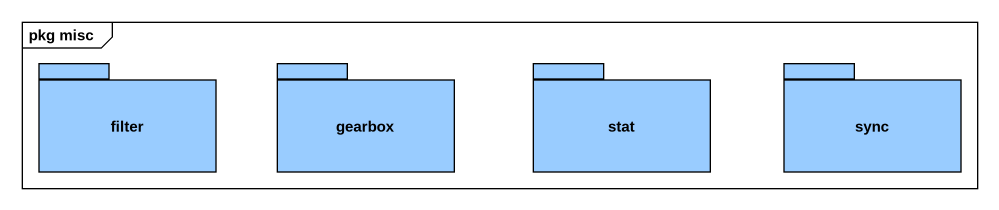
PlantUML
@startuml
mainframe pkg misc
package filter #99CCFF {
}
package gearbox #99CCFF {
}
package stat #99CCFF {
}
package sync #99CCFF {
}
@enduml
